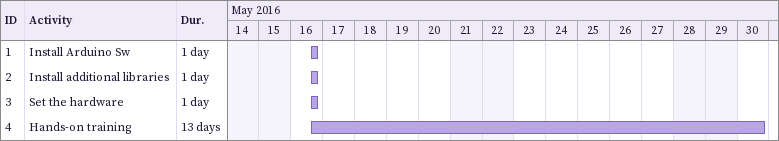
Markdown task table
| ID | Task | Duration | Start | Finish |
|---|---|---|---|---|
| 1 | Install Arduino Sw | 1d | 2016-05-16 | 2016-05-16 |
| 2 | Install additional libraries | 1d | 2016-05-16 | 2016-05-16 |
| 3 | Set the hardware | 1d | 2016-05-16 | 2016-05-16 |
| 4 | Hands-on training | 13d | 2016-05-16 | 2016-05-30 |
